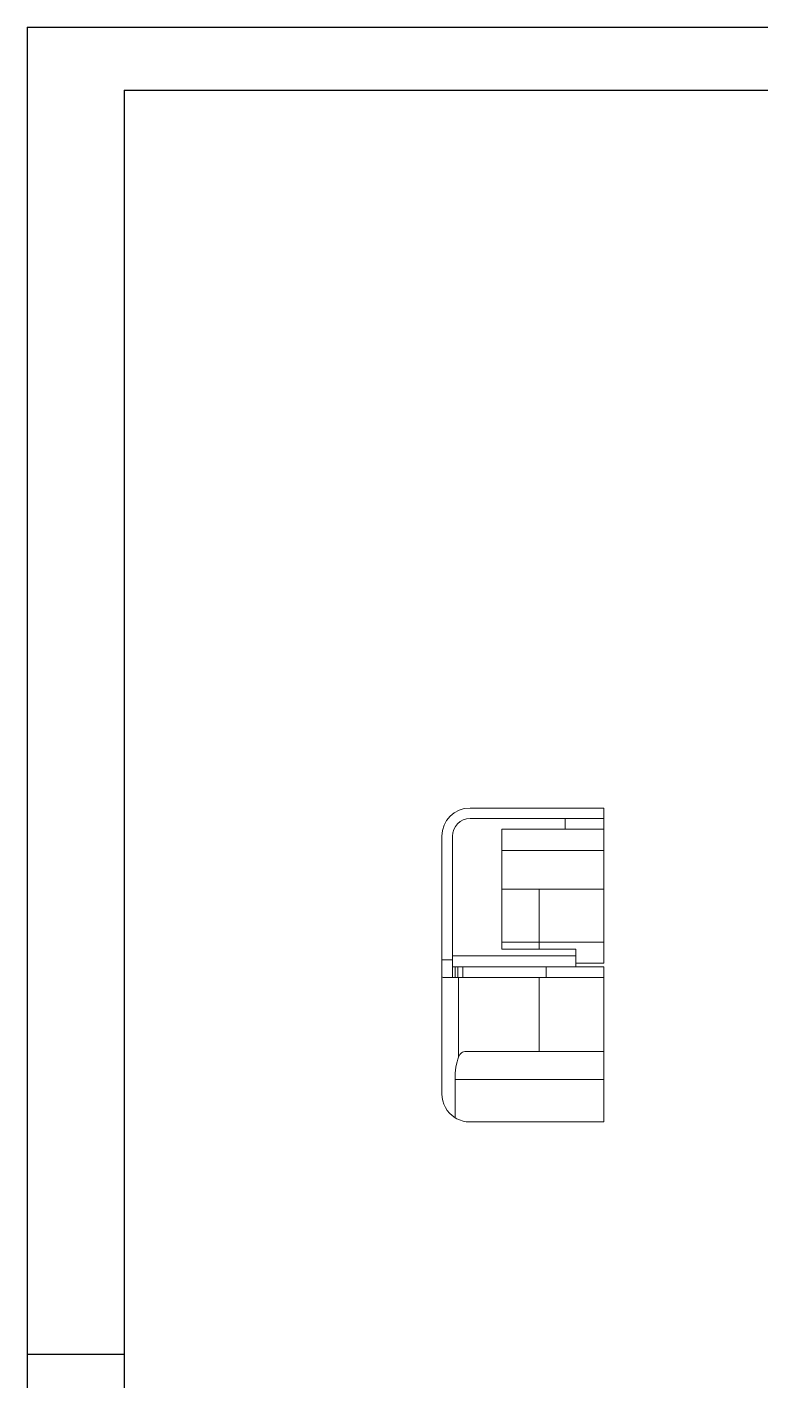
# Model space of a CAD drawing. Header units: inches. Extents: x 1696 to 3185, y 390 to 766.
# Drawn here: x 2652.8 to 2756.9, y 574 to 765.8 of the extents above; entities that cross this region are included whole.
import ezdxf

# ---------------------------------------------------------------- set-up
doc = ezdxf.new("R2010")
doc.units = ezdxf.units.IN
doc.header["$LTSCALE"] = 15

msp = doc.modelspace()

# ---------------------------------------------------------------- linework, layer by layer
for p, q in [((2652.777, 765.847), (3184.879, 765.847)), ((2652.777, 765.847), (2652.777, 389.613)), ((2666.545, 756.889), (3175.921, 756.889)), ((2666.545, 756.889), (2666.545, 398.571)), ((2666.545, 577.73), (2652.777, 577.73))]:
    msp.add_line(p, q)
at = {"color": 7, "linetype": 'Continuous', "lineweight": 15}
for p, q in [((2734.615, 655.166), (2715.615, 655.166)), ((2734.615, 653.666), (2734.615, 655.166)), ((2715.615, 653.666), (2729.115, 653.666)), ((2729.115, 652.166), (2729.115, 653.666)), ((2734.615, 653.666), (2729.115, 653.666)), ((2734.615, 652.166), (2734.615, 653.666)), ((2711.615, 651.166), (2711.615, 633.628)), ((2713.115, 634.205), (2713.115, 651.166)), ((2720.115, 652.166), (2720.115, 635.166)), ((2729.115, 652.166), (2720.115, 652.166)), ((2734.615, 652.166), (2729.115, 652.166)), ((2734.615, 652.166), (2734.615, 649.166)), ((2734.615, 643.666), (2734.615, 649.166)), ((2720.115, 643.666), (2734.615, 643.666)), ((2725.437, 636.166), (2725.437, 643.666)), ((2734.615, 643.666), (2734.615, 636.166)), ((2720.115, 636.166), (2725.437, 636.166)), ((2720.115, 635.166), (2730.615, 635.166)), ((2734.615, 636.166), (2725.437, 636.166)), ((2730.615, 635.166), (2730.615, 634.205)), ((2734.615, 636.166), (2734.615, 633.166)), ((2711.615, 631.222), (2711.615, 633.628)), ((2711.615, 633.628), (2713.115, 633.628)), ((2730.615, 634.205), (2713.115, 634.205)), ((2713.115, 634.205), (2713.115, 632.845)), ((2730.615, 632.666), (2730.615, 634.205)), ((2713.115, 631.276), (2713.115, 632.845)), ((2713.224, 632.666), (2713.525, 632.666)), ((2713.525, 632.666), (2713.525, 631.166)), ((2713.884, 632.666), (2713.525, 632.666)), ((2713.884, 631.166), (2713.884, 632.666)), ((2714.615, 632.666), (2713.884, 632.666)), ((2714.615, 632.666), (2714.615, 631.166)), ((2714.615, 632.666), (2726.435, 632.666)), ((2726.435, 632.666), (2726.435, 631.166)), ((2734.615, 632.666), (2726.435, 632.666)), ((2730.615, 633.166), (2734.615, 633.166)), ((2734.615, 631.166), (2734.615, 632.666)), ((2711.615, 614.666), (2711.615, 631.222)), ((2711.823, 631.166), (2713.983, 631.166)), ((2713.983, 619.851), (2713.983, 631.166)), ((2713.983, 631.166), (2725.437, 631.166)), ((2725.437, 631.166), (2725.437, 620.666)), ((2734.615, 631.166), (2725.437, 631.166)), ((2734.615, 620.666), (2734.615, 631.166)), ((2725.437, 620.666), (2715.045, 620.666)), ((2725.437, 620.666), (2734.615, 620.666)), ((2734.615, 620.666), (2734.615, 616.666)), ((2734.615, 616.666), (2713.49, 616.666)), ((2713.49, 616.666), (2713.49, 611.277)), ((2734.615, 610.666), (2734.615, 616.666)), ((2734.615, 610.666), (2715.615, 610.666))]:
    msp.add_line(p, q, dxfattribs=at)
at = {"color": 8, "linetype": 'Continuous', "lineweight": 15}
for p, q in [((2734.615, 649.166), (2720.115, 649.166)), ((2725.437, 636.166), (2725.437, 635.166))]:
    msp.add_line(p, q, dxfattribs=at)
at = {"color": 7, "linetype": 'Continuous', "lineweight": 15}
for centre, radius, start, end in [((2715.615, 651.166), 4, 90, 180), ((2715.615, 651.166), 2.5, 90, 180), ((2715.615, 614.666), 4, 180, 237.91005), ((2715.615, 614.666), 4, 237.91005, 270)]:
    msp.add_arc(centre, radius, start, end, dxfattribs=at)
for centre, start_param, end_param in [((2711.823, 635.166), 2.9741446, 3.1415927), ((2714.74, 616.666), 0.6499857, 1.5707963)]:
    msp.add_ellipse(centre, major_axis=(0, 4), ratio=0.3125, start_param=start_param, end_param=end_param, dxfattribs=at)
for points in [[(2713.115, 632.845), (2713.115, 632.785), (2713.123, 632.741), (2713.159, 632.681), (2713.187, 632.666), (2713.224, 632.666)], [(2713.983, 619.851), (2714.098, 620.129), (2714.241, 620.333), (2714.601, 620.605), (2714.808, 620.666), (2715.045, 620.666)]]:
    msp.add_open_spline(points, degree=3, knots=[0, 0, 0, 0, 0.5, 0.5, 1, 1, 1, 1], dxfattribs=at)
msp.add_open_spline([(2713.224, 631.166), (2713.15, 631.166), (2713.115, 631.202), (2713.115, 631.276)], degree=3, dxfattribs=at)

doc.saveas('drawing.dxf')
